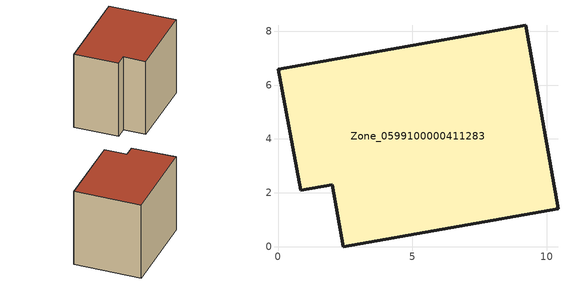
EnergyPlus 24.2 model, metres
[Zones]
Zone_0599100000411283
 floor ground (C_G): 2.01,2.3 0.84,2.1 0,6.6 9.22,8.22 10.41,1.41 2.42,0 z0
 wall outside (C_F): 9.22,8.22 0,6.6 0.84,2.1 2.01,2.3 2.42,0 10.41,1.41 9.22,8.22 z0:8.25
 roof outside (C_R): 2.42,0 10.41,1.41 9.22,8.22 0,6.6 0.84,2.1 2.01,2.3 z8.25
[BUILDING]
Pand.0599100000411283: North Axis=0; Terrain=City; Loads Convergence Tolerance Value=0.04; Temperature Convergence Tolerance Value=0.4; Solar Distribution=FullExterior; Maximum Number of Warmup Days=25; Minimum Number of Warmup Days=1
[Site:Location]
Rotterdam.The.Hague.AP_ZH_NLD Design_Conditions: Latitude=51.96; Longitude=4.45; Time Zone=1; Elevation=-4.5
[SITE:GROUNDTEMPERATURE:BUILDINGSURFACE]
18, 18, 18, 18, 18, 18, 18, 18, 18, 18, 18, 18
[MATERIAL] Thermal Absorptance=0.9; Solar Absorptance=0.7; Visible Absorptance=0.7
Name | Roughness | Thickness | Conductivity | Density | Specific Heat
G.TI.1992-2005 | MediumSmooth | 0.15 | 0.06 | 540 | 1210
F.TI.1992-2005 | Rough | 0.3 | 0.12 | 1920 | 840
R.TI.1992-2005 | MediumRough | 0.2 | 0.08 | 1500 | 1000
[CONSTRUCTION]
C_G: G.TI.1992-2005
C_F: F.TI.1992-2005
C_R: R.TI.1992-2005
[ZONE]
Zone_0599100000411283: Type=1; Multiplier=1; Ceiling Height=Autocalculate; Volume=Autocalculate; Floor Area=autocalculate; Part of Total Floor Area=Yes
[ZONEINFILTRATION:DESIGNFLOWRATE]
Infil_Zone_0599100000411283: Zone or ZoneList or Space or SpaceList=Zone_0599100000411283; Schedule=AlwaysOn; Design Flow Rate Calculation Method=Flow/Area; Flow Rate per Floor Area=0.0015; Constant Term Coefficient=1; Temperature Term Coefficient=0; Velocity Term Coefficient=0; Velocity Squared Term Coefficient=0
[HVACTEMPLATE:ZONE:IDEALLOADSAIRSYSTEM]
Zone_0599100000411283: Maximum Heating Supply Air Temperature=50; Minimum Cooling Supply Air Temperature=13; Maximum Heating Supply Air Humidity Ratio=0.0156; Minimum Cooling Supply Air Humidity Ratio=0.0077; Heating Limit=NoLimit; Cooling Limit=NoLimit; Dehumidification Control Type=ConstantSensibleHeatRatio; Cooling Sensible Heat Ratio=0.7; Dehumidification Setpoint=60; Humidification Control Type=None; Humidification Setpoint=30; Outdoor Air Method=None; Outdoor Air Flow Rate per Person=0.00944; Outdoor Air Flow Rate per Zone Floor Area=0; Outdoor Air Flow Rate per Zone=0; Demand Controlled Ventilation Type=None; Outdoor Air Economizer Type=NoEconomizer; Heat Recovery Type=None; Sensible Heat Recovery Effectiveness=0.7; Latent Heat Recovery Effectiveness=0.65
[ZONECONTROL:THERMOSTAT]
ThermostatControl_Zone_0599100000411283: Zone or ZoneList=Zone_0599100000411283; Control Type Schedule=DualSetpointControlType; Control 1=Thermostat_Zone_0599100000411283; Temperature Difference Between Cutout And Setpoint=0
[THERMOSTATSETPOINT:DUALSETPOINT]
Thermostat_Zone_0599100000411283: Heating Setpoint Temperature Schedule=HeatingSetpoint_Zone_0599100000411283; Cooling Setpoint Temperature Schedule=CoolingSetpoint_Zone_0599100000411283
[SCHEDULE:COMPACT]
HeatingSetpoint_Zone_0599100000411283: Through: 12/31, For: AllDays, Until: 24:00, 21
CoolingSetpoint_Zone_0599100000411283: Through: 12/31, For: AllDays, Until: 24:00, 24
DualSetpointControlType: Through: 12/31, For: AllDays, Until: 24:00, 4
AlwaysOn: Through: 12/31, For: AllDays, Until: 24:00, 1
